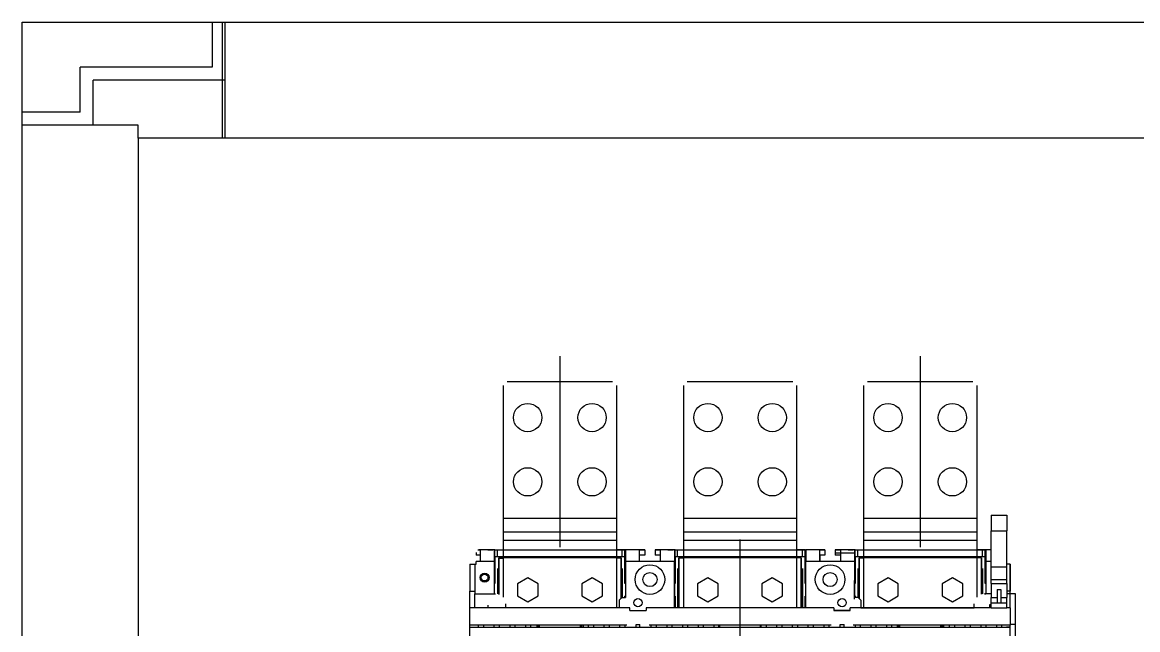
# Model space of a CAD drawing. Header units: metres. Extents: x -364 to 984, y 2601 to 8084.
# Drawn here: x -363.7 to 69.7, y 7848.2 to 8084.3 of the extents above; entities that cross this region are included whole.
import ezdxf

# ---------------------------------------------------------------- set-up
doc = ezdxf.new("R2010")
doc.units = ezdxf.units.M

# ---------------------------------------------------------------- blocks, each defined once
blk = doc.blocks.new('ABB-TR_T7_3')
for p, q in [((55.000038, 418.706909), (55.000038, 344.393402)), ((195.000038, 418.706909), (195.000038, 344.393402)), ((34.500038, 408.853454), (75.500038, 408.853454)), ((104.500038, 408.853454), (145.500038, 408.853454)), ((174.500038, 408.853454), (215.500038, 408.853454)), ((33.000038, 407.353454), (33.000038, 355.746857)), ((77.000038, 407.353454), (77.000038, 355.746857)), ((103.000038, 407.353454), (103.000038, 355.746857)), ((147.000038, 407.353454), (147.000038, 355.746857)), ((173.000038, 407.353454), (173.000038, 355.746857)), ((217.000038, 407.353454), (217.000038, 355.746857)), ((33.000038, 355.746857), (33.000038, 350.443558)), ((33.000038, 355.746857), (77.000038, 355.746857)), ((77.000038, 355.746857), (77.000038, 350.443558)), ((103.000038, 355.746857), (103.000038, 350.443558)), ((103.000038, 355.746857), (147.000038, 355.746857)), ((147.000038, 355.746857), (147.000038, 350.443558)), ((173.000038, 355.746857), (173.000038, 350.443558)), ((173.000038, 355.746857), (217.000038, 355.746857)), ((217.000038, 355.746857), (217.000038, 350.443558)), ((222.600007, 356.853454), (222.600007, 350.853454)), ((222.600007, 356.853454), (227.600007, 356.853454)), ((222.600037, 356.853454), (222.600037, 350.853454)), ((222.600037, 356.853454), (227.600037, 356.853454)), ((227.600007, 356.853454), (228.600007, 356.853454)), ((227.600037, 356.853454), (228.600037, 356.853454)), ((228.600007, 356.853454), (228.600007, 350.853454)), ((228.600037, 356.853454), (228.600037, 350.853454)), ((33.000038, 350.443558), (77.000038, 350.443558)), ((33.000038, 350.443558), (33.000038, 347.140243)), ((33.000038, 347.140243), (77.000038, 347.140243)), ((33.000038, 347.140243), (33.000038, 324.999206)), ((77.000038, 350.443558), (77.000038, 347.140243)), ((77.000038, 347.140243), (77.000038, 320.8535)), ((103.000038, 350.443558), (147.000038, 350.443558)), ((103.000038, 350.443558), (103.000038, 347.140243)), ((103.000038, 347.140243), (147.000038, 347.140243)), ((103.000038, 347.140243), (103.000038, 320.8535)), ((125, 68.822586), (125, 347.42781)), ((147.000038, 350.443558), (147.000038, 347.140243)), ((147.000038, 347.140243), (147.000038, 320.8535)), ((173.000038, 350.443558), (217.000038, 350.443558)), ((173.000038, 350.443558), (173.000038, 347.140243)), ((173.000038, 347.140243), (217.000038, 347.140243)), ((173.000038, 347.140243), (173.000038, 320.8535)), ((217.000038, 350.443558), (217.000038, 347.140243)), ((217.000038, 347.140243), (217.000038, 324.99929)), ((222.600007, 336.853454), (222.600007, 350.853454)), ((222.600007, 350.853454), (223.539612, 350.853454)), ((222.600037, 336.853454), (222.600037, 350.853454)), ((222.600037, 350.853454), (223.539643, 350.853454)), ((223.539612, 350.853454), (227.660553, 350.853454)), ((223.539643, 350.853454), (227.660599, 350.853454)), ((227.660553, 350.853454), (228.600007, 350.853454)), ((227.660599, 350.853454), (228.600037, 350.853454)), ((228.600007, 336.853454), (228.600007, 350.853454)), ((228.600037, 336.853454), (228.600037, 350.853454)), ((24, 343.272598), (23.10608, 343.272598)), ((24.000038, 343.272598), (23.106117, 343.272598)), ((27, 343.353454), (23.5, 343.353454)), ((29.5, 343.353454), (23.5, 343.353454)), ((27.000038, 343.353454), (23.500038, 343.353454)), ((29.500038, 343.353454), (23.500038, 343.353454)), ((24, 343.272598), (24, 338.853454)), ((24.000038, 343.272598), (24.000038, 338.853454)), ((27, 343.353454), (29, 343.353454)), ((27.000038, 343.353454), (29.000038, 343.353454)), ((29.5, 343.353454), (29, 343.353454)), ((29.500038, 343.353454), (29.000038, 343.353454)), ((29.75, 343.353454), (29.49997, 343.353454)), ((29.750038, 343.353561), (29.499993, 343.353561)), ((29.5, 343.353454), (29.5, 338.853454)), ((29.500038, 343.353454), (29.500038, 338.853454)), ((29.500038, 343.353454), (33.000038, 343.353454)), ((29.75, 343.353454), (30.75, 343.353454)), ((29.75, 340.853454), (29.75, 343.353454)), ((29.750038, 343.35347), (30.000054, 343.35347)), ((30.75, 343.353454), (79.25, 343.353454)), ((30.75, 340.853454), (30.75, 343.353454)), ((80.500038, 343.353454), (77.000038, 343.353454)), ((79.25, 343.353454), (80.25, 343.353454)), ((79.25, 340.853454), (79.25, 343.353454)), ((80.000038, 343.35347), (80.250038, 343.35347)), ((80.25, 343.353454), (80.499939, 343.353454)), ((80.25, 340.853454), (80.25, 343.353454)), ((80.250042, 343.353561), (80.499981, 343.353561)), ((81, 343.353454), (80.5, 343.353454)), ((80.5, 343.353454), (80.5, 338.853454)), ((88, 343.353454), (80.5, 343.353454)), ((81.000038, 343.353454), (80.500038, 343.353454)), ((80.500038, 343.353454), (80.500038, 338.853454)), ((88.000038, 343.353454), (80.500038, 343.353454)), ((83, 343.353454), (81, 343.353454)), ((83.000038, 343.353454), (81.000038, 343.353454)), ((88, 343.353454), (83, 343.353454)), ((88.000038, 343.353454), (83.000038, 343.353454)), ((88, 343.272598), (86, 343.272598)), ((86, 338.853454), (86, 343.272598)), ((88.000038, 343.272598), (86.000038, 343.272598)), ((86.000038, 338.853454), (86.000038, 343.272598)), ((88, 343.353454), (88, 341.353454)), ((88, 343.353454), (88, 343.272598)), ((88, 343.272598), (88, 341.353454)), ((88.000038, 343.353454), (88.000038, 341.353454)), ((88.000038, 343.353454), (88.000038, 343.272598)), ((88.000038, 343.272598), (88.000038, 341.353454)), ((97, 343.353454), (92, 343.353454)), ((99.5, 343.353454), (92, 343.353454)), ((92, 343.353454), (92, 343.272598)), ((94, 343.272598), (92, 343.272598)), ((92, 343.272598), (92, 341.353454)), ((97.000038, 343.353454), (92.000038, 343.353454)), ((99.500038, 343.353454), (92.000038, 343.353454)), ((92.000038, 343.353454), (92.000038, 343.272598)), ((94.000038, 343.272598), (92.000038, 343.272598)), ((92.000038, 343.272598), (92.000038, 341.353454)), ((94, 343.272598), (94, 338.853454)), ((94.000038, 343.272598), (94.000038, 338.853454)), ((97, 343.353454), (99, 343.353454)), ((97.000038, 343.353454), (99.000038, 343.353454)), ((99.5, 343.353454), (99, 343.353454)), ((99.500038, 343.353454), (99.000038, 343.353454)), ((99.75, 343.353454), (99.49997, 343.353454)), ((99.750029, 343.353561), (99.499995, 343.353561)), ((99.5, 343.353454), (99.5, 338.853454)), ((99.500038, 343.353454), (99.500038, 338.853454)), ((99.500038, 343.353454), (103.000038, 343.353454)), ((99.75, 343.353454), (100.75, 343.353454)), ((99.75, 340.853454), (99.75, 343.353454)), ((99.750029, 343.35347), (100.000067, 343.35347)), ((100.75, 343.353454), (149.25, 343.353454)), ((100.75, 340.853454), (100.75, 343.353454)), ((150.333046, 343.353454), (146.833046, 343.353454)), ((149.25, 343.353454), (150.25, 343.353454)), ((149.25, 340.853454), (149.25, 343.353454)), ((150.00005, 343.35347), (150.250029, 343.35347)), ((150.25, 343.353454), (150.499939, 343.353454)), ((150.25, 340.853454), (150.25, 343.353454)), ((150.250029, 343.353576), (150.499981, 343.353576)), ((151, 343.353454), (150.5, 343.353454)), ((150.5, 343.353454), (150.5, 338.853454)), ((158, 343.353454), (150.5, 343.353454)), ((151.000038, 343.353454), (150.500038, 343.353454)), ((150.500038, 343.353454), (150.500038, 338.853454)), ((158.000038, 343.353454), (150.500038, 343.353454)), ((153, 343.353454), (151, 343.353454)), ((153.000038, 343.353454), (151.000038, 343.353454)), ((158, 343.353454), (153, 343.353454)), ((158.000038, 343.353454), (153.000038, 343.353454)), ((158, 343.272598), (156, 343.272598)), ((156, 338.853454), (156, 343.272598)), ((158.000038, 343.272598), (156.000038, 343.272598)), ((156.000038, 338.853454), (156.000038, 343.272598)), ((158, 343.353454), (158, 341.353454)), ((158, 343.353454), (158, 343.272598)), ((158, 343.272598), (158, 341.353454)), ((158.000038, 343.353454), (158.000038, 341.353454)), ((158.000038, 343.353454), (158.000038, 343.272598)), ((158.000038, 343.272598), (158.000038, 341.353454)), ((167, 343.353454), (162, 343.353454)), ((169.5, 343.353454), (162, 343.353454)), ((162, 343.353454), (162, 343.272598)), ((164, 343.272598), (162, 343.272598)), ((162, 343.272598), (162, 341.353454)), ((167.000038, 343.353454), (162.000038, 343.353454)), ((162.000038, 343.353454), (162.000038, 343.272598)), ((164.000038, 343.272598), (162.000038, 343.272598)), ((162.000038, 343.272598), (162.000038, 341.353454)), ((164, 343.272598), (164, 338.853454)), ((164.000038, 343.272598), (164.000038, 338.853454)), ((167, 343.353454), (169, 343.353454)), ((167.000038, 343.353454), (169.000038, 343.353454)), ((169.5, 343.353454), (169, 343.353454)), ((169.500038, 343.353454), (169.000038, 343.353454)), ((169.75, 343.353454), (169.49997, 343.353454)), ((169.750027, 343.353561), (169.499993, 343.353561)), ((169.5, 343.353454), (169.5, 338.853454)), ((169.500038, 343.353454), (169.500038, 338.853454)), ((169.500038, 343.353454), (173.000038, 343.353454)), ((169.75, 343.353454), (170.75, 343.353454)), ((169.75, 340.853454), (169.75, 343.353454)), ((169.750027, 343.35347), (170.000054, 343.35347)), ((170.75, 343.353454), (219.25, 343.353454)), ((170.75, 340.853454), (170.75, 343.353454)), ((220.500038, 343.353454), (217.000038, 343.353454)), ((219.25, 343.353454), (220.25, 343.353454)), ((219.25, 340.853454), (219.25, 343.353454)), ((220.000038, 343.35347), (220.250031, 343.35347)), ((220.25, 343.353454), (220.499939, 343.353454)), ((220.25, 340.853454), (220.25, 343.353454)), ((220.250031, 343.353576), (220.499985, 343.353576)), ((221, 343.353454), (220.5, 343.353454)), ((222.599976, 343.353454), (220.5, 343.353454)), ((220.5, 343.353454), (220.5, 338.853454)), ((221.000038, 343.353454), (220.500038, 343.353454)), ((222.600014, 343.353454), (220.500038, 343.353454)), ((220.500038, 343.353454), (220.500038, 338.853454)), ((222.599945, 343.353454), (221, 343.353454)), ((222.599976, 343.353454), (221.000038, 343.353454)), ((22.5, 342.353454), (22.5, 341.353454)), ((24, 341.353454), (22.5, 341.353454)), ((24, 338.853454), (22.5, 338.853454)), ((22.5, 337.853454), (22.5, 338.853454)), ((24, 338.853454), (22.5, 338.853454)), ((22.500038, 342.353454), (22.500038, 341.353454)), ((24.000038, 341.353454), (22.500038, 341.353454)), ((24.000038, 338.853454), (22.500038, 338.853454)), ((22.500038, 337.853454), (22.500038, 338.853454)), ((24.000038, 338.853454), (22.500038, 338.853454)), ((29.5, 338.853454), (24, 338.853454)), ((29.500038, 338.853454), (24.000038, 338.853454)), ((29.499939, 338.353454), (29.75, 338.353454)), ((29.5, 338.853454), (29.5, 326.353454)), ((29.500038, 338.853454), (29.500038, 326.353454)), ((29.75, 340.853454), (29.75, 330.353454)), ((29.75, 340.853454), (30.75, 340.853454)), ((30.75, 340.853454), (79.25, 340.853454)), ((31.25, 326.153061), (31.25, 340.353454)), ((78.75, 340.353454), (31.25, 340.353454)), ((31.250038, 340.194488), (31.250038, 325.994186)), ((31.250038, 340.194488), (33.000031, 340.194488)), ((32.25, 340.853454), (32.25, 340.353439)), ((41.25, 340.853454), (41.25, 340.353439)), ((43.75, 340.853454), (43.75, 340.353454)), ((47.75, 340.853454), (47.75, 340.353454)), ((50.25, 340.353454), (50.25, 340.853454)), ((59.75, 340.353454), (59.75, 340.853454)), ((62.25, 340.853454), (62.25, 340.353454)), ((66.25, 340.853454), (66.25, 340.353454)), ((68.75, 340.853454), (68.75, 340.353454)), ((78.750038, 340.194488), (77.000031, 340.194488)), ((77.75, 340.853454), (77.75, 340.353454)), ((78.75, 324.503448), (78.75, 340.353454)), ((78.750038, 340.353454), (78.750038, 324.503555)), ((79.25, 340.853454), (80.25, 340.853454)), ((80.25, 330.353454), (80.25, 340.853454)), ((80.25, 338.353454), (80.499939, 338.353454)), ((80.5, 338.853454), (80.5, 324.853454)), ((86, 338.853454), (80.5, 338.853454)), ((80.500038, 338.853454), (80.500038, 324.853454)), ((86.000038, 338.853454), (80.500038, 338.853454)), ((86, 338.853454), (86, 341.353454)), ((88, 341.353454), (86, 341.353454)), ((94, 338.853454), (86, 338.853454)), ((94, 338.853454), (86, 338.853454)), ((86.000038, 338.853454), (86.000038, 341.353454)), ((88.000038, 341.353454), (86.000038, 341.353454)), ((94.000038, 338.853454), (86.000038, 338.853454)), ((94.000038, 338.853454), (86.000038, 338.853454)), ((94, 341.353454), (92, 341.353454)), ((94.000038, 341.353454), (92.000038, 341.353454)), ((99.5, 338.853454), (94, 338.853454)), ((99.500038, 338.853454), (94.000038, 338.853454)), ((99.499939, 338.353454), (99.75, 338.353454)), ((99.5, 320.853454), (99.5, 338.853454)), ((99.500038, 320.853454), (99.500038, 338.853454)), ((99.75, 340.853454), (99.75, 330.353454)), ((99.75, 340.853454), (100.75, 340.853454)), ((100.75, 340.853454), (149.25, 340.853454)), ((101.25, 320.853378), (101.25, 340.353454)), ((148.75, 340.353454), (101.25, 340.353454)), ((101.250038, 340.353454), (101.250038, 320.853508)), ((101.250038, 340.353454), (103.000029, 340.353454)), ((102.25, 340.853454), (102.25, 340.353439)), ((111.25, 340.853454), (111.25, 340.353439)), ((113.75, 340.853454), (113.75, 340.353454)), ((117.75, 340.853454), (117.75, 340.353454)), ((120.25, 340.353454), (120.25, 340.853454)), ((129.75, 340.353454), (129.75, 340.853454)), ((132.25, 340.853454), (132.25, 340.353454)), ((136.25, 340.853454), (136.25, 340.353454)), ((138.75, 340.853454), (138.75, 340.353454)), ((148.750038, 340.353454), (147.000029, 340.353454)), ((147.75, 340.853454), (147.75, 340.353454)), ((148.75, 320.853378), (148.75, 340.353454)), ((148.750038, 340.353454), (148.750038, 320.853508)), ((149.25, 340.853454), (150.25, 340.853454)), ((150.25, 330.353454), (150.25, 340.853454)), ((150.25, 338.353454), (150.499939, 338.353454)), ((150.5, 320.853454), (150.5, 338.853454)), ((156, 338.853454), (150.5, 338.853454)), ((150.500038, 320.853454), (150.500038, 338.853454)), ((156.000038, 338.853454), (150.500038, 338.853454)), ((156, 341.353454), (156, 338.853454)), ((158, 341.353454), (156, 341.353454)), ((164, 338.853454), (156, 338.853454)), ((164, 338.853454), (156, 338.853454)), ((156.000038, 341.353454), (156.000038, 338.853454)), ((158.000038, 341.353454), (156.000038, 341.353454)), ((164.000038, 338.853454), (156.000038, 338.853454)), ((164.000038, 338.853454), (156.000038, 338.853454)), ((164, 341.353454), (162, 341.353454)), ((169.500038, 342.090423), (162.000038, 342.090423)), ((164.000038, 341.353454), (162.000038, 341.353454)), ((169.5, 338.853454), (164, 338.853454)), ((169.500038, 338.853454), (164.000038, 338.853454)), ((169.499939, 338.353454), (169.75, 338.353454)), ((169.5, 338.853454), (169.5, 324.853454)), ((169.500038, 338.853454), (169.500038, 324.853454)), ((169.75, 340.853454), (169.75, 330.353454)), ((169.75, 340.853454), (170.75, 340.853454)), ((170.75, 340.853454), (219.25, 340.853454)), ((171.25, 324.503349), (171.25, 340.353454)), ((218.75, 340.353454), (171.25, 340.353454)), ((171.250038, 340.353454), (171.250038, 324.503456)), ((171.250038, 340.353454), (173.000031, 340.353454)), ((172.25, 340.853454), (172.25, 340.353439)), ((181.25, 340.853454), (181.25, 340.353439)), ((183.75, 340.853454), (183.75, 340.353439)), ((187.75, 340.853454), (187.75, 340.353439)), ((190.25, 340.353439), (190.25, 340.853454)), ((199.75, 340.353439), (199.75, 340.853454)), ((202.25, 340.853454), (202.25, 340.353439)), ((206.25, 340.853454), (206.25, 340.353439)), ((208.75, 340.853454), (208.75, 340.353439)), ((218.750038, 340.353454), (217.000031, 340.353454)), ((217.75, 340.853454), (217.75, 340.353439)), ((218.75, 326.153091), (218.75, 340.353454)), ((218.750038, 340.353454), (218.750038, 326.15319)), ((219.25, 340.853454), (220.25, 340.853454)), ((220.25, 330.353454), (220.25, 340.853454)), ((220.25, 338.353454), (220.499939, 338.353454)), ((222.599976, 338.853454), (220.5, 338.853454)), ((220.5, 338.853454), (220.5, 326.353454)), ((222.600022, 338.853454), (220.500038, 338.853454)), ((220.500038, 338.853454), (220.500038, 326.353454)), ((20, 337.853454), (22.5, 337.853454)), ((20, 337.853454), (20, 327.353454)), ((20, 337.853454), (22, 337.853454)), ((20.000038, 337.853454), (22.500038, 337.853454)), ((20.000038, 337.853454), (20.000038, 327.353454)), ((20.000038, 337.853454), (22.000038, 337.853454)), ((22, 337.853454), (22, 326.353454)), ((22, 337.853454), (22.5, 337.853454)), ((22.000038, 337.853454), (22.000038, 326.353454)), ((22.000038, 337.853454), (22.500038, 337.853454)), ((29.499939, 337.353454), (29.75, 337.353454)), ((29.75, 336.853454), (29.5, 336.853454)), ((29.75, 335.853454), (29.5, 335.853454)), ((30.75, 336.103454), (30.75, 326.28244)), ((79.25, 336.103454), (79.25, 324.853393)), ((80.25, 337.353454), (80.499939, 337.353454)), ((80.5, 336.853454), (80.25, 336.853454)), ((80.5, 335.853454), (80.25, 335.853454)), ((99.499939, 337.353454), (99.75, 337.353454)), ((99.75, 336.853454), (99.5, 336.853454)), ((99.75, 335.853454), (99.5, 335.853454)), ((100.75, 336.103454), (100.75, 320.85337)), ((149.25, 336.103454), (149.25, 320.85337)), ((150.25, 337.353454), (150.499939, 337.353454)), ((150.5, 336.853454), (150.25, 336.853454)), ((150.5, 335.853454), (150.25, 335.853454)), ((169.499939, 337.353454), (169.75, 337.353454)), ((169.75, 336.853454), (169.5, 336.853454)), ((169.75, 335.853454), (169.5, 335.853454)), ((170.75, 336.103454), (170.75, 324.853393)), ((219.25, 336.103454), (219.25, 326.282463)), ((220.25, 337.353454), (220.499939, 337.353454)), ((220.5, 336.853454), (220.25, 336.853454)), ((220.5, 335.853454), (220.25, 335.853454)), ((222.600007, 331.853454), (222.600007, 336.853454)), ((222.600007, 336.853454), (227.600007, 336.853454)), ((222.600037, 331.853454), (222.600037, 336.853454)), ((222.600037, 336.853454), (227.600037, 336.853454)), ((227.600007, 336.853454), (228.600007, 336.853454)), ((227.600037, 336.853454), (228.600037, 336.853454)), ((230, 337.853454), (228.599945, 337.853454)), ((230, 337.853454), (228.599976, 337.853454)), ((230.000038, 337.853454), (228.599976, 337.853454)), ((228.600007, 331.853454), (228.600007, 336.853454)), ((230.000038, 337.853454), (228.600022, 337.853454)), ((228.600037, 331.853454), (228.600037, 336.853454)), ((230, 326.353401), (230, 337.853454)), ((230, 337.853454), (230, 327.353454)), ((230.000038, 320.853401), (230.000038, 337.853454)), ((230.000038, 337.853454), (230.000038, 327.353454)), ((29.5, 330.353454), (29.5, 326.353393)), ((29.5, 330.353454), (29.75, 330.353454)), ((29.500038, 330.353515), (29.500038, 326.353393)), ((42.5, 332.472259), (38.5, 330.162857)), ((38.5, 330.162857), (38.5, 325.544052)), ((38.500038, 330.162773), (38.500016, 325.543976)), ((42.500054, 332.47216), (38.500038, 330.162773)), ((46.5, 330.162857), (42.5, 332.472259)), ((46.500038, 330.162735), (42.500054, 332.47216)), ((46.5, 325.544052), (46.5, 330.162857)), ((46.500016, 325.543937), (46.500038, 330.162735)), ((67.5, 332.472259), (63.5, 330.162857)), ((63.5, 330.162857), (63.5, 325.544052)), ((63.500042, 330.162781), (63.500019, 325.543976)), ((67.500054, 332.47216), (63.500042, 330.162781)), ((71.5, 330.162857), (67.5, 332.472259)), ((71.500042, 330.162735), (67.500054, 332.47216)), ((71.5, 325.544052), (71.5, 330.162857)), ((71.500019, 325.543937), (71.500042, 330.162735)), ((80.5, 330.353454), (80.25, 330.353454)), ((99.5, 330.353454), (99.5, 325.353454)), ((99.5, 330.353454), (99.75, 330.353454)), ((99.500031, 324.253509), (99.500029, 331.453514)), ((99.500029, 330.353515), (99.500031, 325.353515)), ((112.5, 332.472259), (108.5, 330.162857)), ((108.5, 330.162857), (108.5, 325.544052)), ((108.50004, 330.16272), (108.500017, 325.543922)), ((112.500053, 332.472107), (108.50004, 330.16272)), ((116.5, 330.162857), (112.5, 332.472259)), ((116.500041, 330.162681), (112.500053, 332.472107)), ((116.5, 325.544052), (116.5, 330.162857)), ((116.500018, 325.543884), (116.500041, 330.162681)), ((137.5, 332.472259), (133.5, 330.162857)), ((133.5, 330.162857), (133.5, 325.544052)), ((133.500041, 330.16272), (133.500018, 325.543922)), ((137.500053, 332.472107), (133.500041, 330.16272)), ((141.5, 330.162857), (137.5, 332.472259)), ((141.50004, 330.162681), (137.500053, 332.472107)), ((141.5, 325.544052), (141.5, 330.162857)), ((141.500017, 325.543884), (141.50004, 330.162681)), ((150.5, 330.353454), (150.25, 330.353454)), ((169.5, 330.353454), (169.5, 325.353454)), ((169.5, 330.353454), (169.75, 330.353454)), ((169.500031, 324.253509), (169.500031, 331.453514)), ((169.500031, 330.353515), (169.500031, 325.353515)), ((182.5, 332.472259), (178.5, 330.162857)), ((178.5, 330.162857), (178.5, 325.544052)), ((178.500042, 330.16272), (178.500019, 325.543922)), ((182.500054, 332.472107), (178.500042, 330.16272)), ((186.5, 330.162857), (182.5, 332.472259)), ((186.500042, 330.162681), (182.500054, 332.472107)), ((186.5, 325.544052), (186.5, 330.162857)), ((186.500019, 325.543884), (186.500042, 330.162681)), ((207.5, 332.472259), (203.5, 330.162857)), ((203.5, 330.162857), (203.5, 325.544052)), ((203.500038, 330.16272), (203.500016, 325.543922)), ((207.500054, 332.472107), (203.500038, 330.16272)), ((211.5, 330.162857), (207.5, 332.472259)), ((211.500038, 330.162681), (207.500054, 332.472107)), ((211.5, 325.544052), (211.5, 330.162857)), ((211.500016, 325.543884), (211.500038, 330.162681)), ((220.5, 330.353454), (220.25, 330.353454)), ((222.600007, 330.353454), (222.600007, 331.853454)), ((222.600007, 331.853454), (227.600007, 331.853454)), ((222.600007, 330.353454), (222.600007, 324.853454)), ((222.600007, 330.353454), (227.600007, 330.353454)), ((222.600037, 330.353454), (222.600037, 331.853454)), ((222.600037, 331.853454), (227.600037, 331.853454)), ((222.600037, 330.353454), (222.600037, 324.853454)), ((222.600037, 330.353454), (227.600037, 330.353454)), ((227.600007, 331.853454), (228.600007, 331.853454)), ((227.600007, 330.353454), (228.600007, 330.353454)), ((227.600037, 331.853454), (228.600037, 331.853454)), ((227.600037, 330.353454), (228.600037, 330.353454)), ((228.600007, 330.353454), (228.600007, 331.853454)), ((228.600007, 330.353454), (228.600007, 324.853454)), ((228.600037, 330.353454), (228.600037, 331.853454)), ((228.600037, 330.353454), (228.600037, 324.853454)), ((20, 320.853454), (20, 327.353454)), ((20, 327.353454), (22, 327.353454)), ((20.000038, 320.853454), (20.000038, 327.353454)), ((20.000038, 327.353454), (22.000038, 327.353454)), ((22, 320.853447), (22, 326.353454)), ((22, 326.353454), (29.5, 326.353454)), ((22.000038, 320.853447), (22.000038, 326.353454)), ((22.000038, 326.353454), (29.500038, 326.353454)), ((29.5, 326.353454), (30, 326.353454)), ((29.500038, 326.353454), (30.000038, 326.353454)), ((38.5, 325.544052), (42.5, 323.234649)), ((38.500016, 325.543976), (42.500008, 323.23455)), ((42.5, 323.234649), (46.5, 325.544052)), ((42.500008, 323.23455), (46.500016, 325.543937)), ((63.5, 325.544052), (67.5, 323.234649)), ((63.500019, 325.543976), (67.500008, 323.234558)), ((67.5, 323.234649), (71.5, 325.544052)), ((67.500008, 323.234558), (71.500019, 325.543937)), ((80.5, 325.353454), (80.25, 325.353454)), ((80.25, 324.853393), (80.25, 325.353454)), ((99.5, 325.353454), (99.75, 325.353454)), ((99.75, 325.353454), (99.75, 320.853393)), ((108.5, 325.544052), (112.5, 323.234649)), ((108.500017, 325.543922), (112.500007, 323.234497)), ((112.5, 323.234649), (116.5, 325.544052)), ((112.500007, 323.234497), (116.500018, 325.543884)), ((133.5, 325.544052), (137.5, 323.234649)), ((133.500018, 325.543922), (137.500007, 323.234497)), ((137.5, 323.234649), (141.5, 325.544052)), ((137.500007, 323.234497), (141.500017, 325.543884)), ((150.5, 325.353454), (150.25, 325.353454)), ((150.25, 320.85337), (150.25, 325.353454)), ((169.5, 325.353454), (169.75, 325.353454)), ((169.500031, 325.353515), (169.750031, 325.353515)), ((169.75, 325.353454), (169.75, 324.853393)), ((169.750031, 324.853386), (169.750031, 325.353561)), ((169.750031, 325.353515), (170.000027, 325.353515)), ((178.5, 325.544052), (182.5, 323.234649)), ((178.500019, 325.543922), (182.500008, 323.234497)), ((182.5, 323.234649), (186.5, 325.544052)), ((182.500008, 323.234497), (186.500019, 325.543884)), ((203.5, 325.544052), (207.5, 323.234649)), ((203.500016, 325.543922), (207.500008, 323.234497)), ((207.5, 323.234649), (211.5, 325.544052)), ((207.500008, 323.234497), (211.500016, 325.543884)), ((220.5, 326.353454), (220, 326.353454)), ((220, 326.353454), (220.5, 326.353454)), ((220, 326.353454), (220.5, 326.353454)), ((220.500038, 326.353454), (220.000038, 326.353454)), ((222.599976, 326.353454), (220.5, 326.353454)), ((222.600022, 326.353454), (220.500038, 326.353454)), ((224.850007, 328.026535), (226.350007, 328.026535)), ((224.850007, 328.026535), (224.850007, 322.853454)), ((224.850037, 328.026535), (226.350037, 328.026535)), ((224.850037, 328.026535), (224.850037, 322.853454)), ((226.350007, 328.026535), (226.350007, 322.853454)), ((226.350037, 328.026535), (226.350037, 322.853454)), ((230, 327.353454), (228.599976, 327.353454)), ((232, 326.353454), (228.600007, 326.353454)), ((232, 326.353454), (228.600007, 326.353454)), ((230.000038, 327.353454), (228.600022, 327.353454)), ((230, 326.353454), (230, 327.353454)), ((230.000038, 320.853454), (230.000038, 327.353454)), ((232, 314.353454), (232, 326.353454)), ((232, 314.353454), (232, 326.353454)), ((82.200013, 320.853454), (20, 320.853454)), ((20, 314.103454), (20, 320.853454)), ((82.200039, 320.853454), (20.000038, 320.853454)), ((20.000038, 314.103454), (20.000038, 320.853454)), ((27, 321.938476), (27, 320.853378)), ((27.000038, 321.938476), (27.000038, 320.853378)), ((29, 321.014129), (29, 320.85337)), ((29.000038, 321.014129), (29.000038, 320.85337)), ((34, 320.853454), (34, 322.353454)), ((78.100007, 320.853454), (34, 320.853454)), ((34.000038, 320.853454), (34.000038, 322.353454)), ((78.100041, 320.853454), (34.000038, 320.853454)), ((78.100007, 323.853454), (79.100007, 324.853454)), ((78.100007, 323.853454), (78.100007, 320.853454)), ((78.100041, 323.853454), (79.100041, 324.853454)), ((78.100041, 323.853454), (78.100041, 320.853454)), ((79.100007, 324.853454), (80.5, 324.853454)), ((79.100041, 324.853454), (80.500038, 324.853454)), ((80.600007, 320.853454), (80.600007, 321.103454)), ((80.600041, 320.853454), (80.600041, 321.103454)), ((82.200013, 319.853454), (82.200013, 320.853454)), ((82.200039, 319.853454), (82.200039, 320.853454)), ((161.5, 320.853454), (88.5, 320.853454)), ((88.5, 320.853454), (88.5, 319.853454)), ((161.500038, 320.853454), (88.500038, 320.853454)), ((88.500038, 320.853454), (88.500038, 319.853454)), ((90.100007, 321.103454), (90.100007, 320.853439)), ((90.100041, 321.103454), (90.100041, 320.853439)), ((159.899994, 321.103454), (159.899994, 320.853439)), ((159.90004, 321.103454), (159.90004, 320.853439)), ((161.5, 320.853454), (161.5, 319.853454)), ((161.500038, 320.853454), (161.500038, 319.853454)), ((222.600007, 320.853454), (167.799988, 320.853454)), ((167.799988, 319.853454), (167.799988, 320.853454)), ((222.600037, 320.853454), (167.800038, 320.853454)), ((167.800038, 319.853454), (167.800038, 320.853454)), ((169.399994, 320.853454), (169.399994, 321.103454)), ((169.40004, 320.853454), (169.40004, 321.103454)), ((170.899994, 324.853454), (169.5, 324.853454)), ((170.90004, 324.853454), (169.500038, 324.853454)), ((171.899994, 323.853454), (170.899994, 324.853454)), ((171.90004, 323.853454), (170.90004, 324.853454)), ((171.899994, 323.853454), (171.899994, 320.853454)), ((171.899994, 320.853454), (216, 320.853454)), ((171.90004, 323.853454), (171.90004, 320.853454)), ((171.90004, 320.853454), (216.000038, 320.853454)), ((216, 320.853447), (216, 322.353454)), ((216, 320.853447), (216, 322.353454)), ((216.000038, 320.853454), (216.000038, 322.353454)), ((221.000038, 321.014297), (221.000038, 320.85337)), ((222.049988, 320.853553), (222.049988, 322.153457)), ((222.049988, 322.153457), (222.600007, 322.153457)), ((222.600007, 324.853454), (224.850007, 324.853454)), ((222.600007, 322.853454), (222.600007, 324.853454)), ((222.600007, 322.853454), (227.600007, 322.853454)), ((222.600007, 320.853454), (222.600007, 322.853454)), ((222.600007, 320.853454), (227.600007, 320.853454)), ((222.600037, 324.853454), (224.850037, 324.853454)), ((222.600037, 322.853454), (222.600037, 324.853454)), ((222.600037, 322.853454), (227.600037, 322.853454)), ((222.600037, 320.853454), (222.600037, 322.853454)), ((222.600037, 320.853454), (227.600037, 320.853454)), ((226.350007, 324.853454), (227.600007, 324.853454)), ((226.350037, 324.853454), (227.600037, 324.853454)), ((227.600007, 324.853454), (228.600007, 324.853454)), ((227.600007, 322.853454), (228.600007, 322.853454)), ((227.600007, 320.853454), (228.600007, 320.853454)), ((227.600037, 324.853454), (228.600037, 324.853454)), ((227.600037, 322.853454), (228.600037, 322.853454)), ((227.600037, 320.853454), (228.600037, 320.853454)), ((228.600007, 322.853454), (228.600007, 324.853454)), ((228.600007, 320.853454), (228.600007, 322.853454)), ((230, 320.853454), (228.600007, 320.853454)), ((228.600037, 322.853454), (228.600037, 324.853454)), ((228.600037, 320.853454), (228.600037, 322.853454)), ((230.000038, 320.853454), (228.600037, 320.853454)), ((230, 320.853454), (230, 314.103454)), ((230.000038, 320.853454), (230.000038, 314.103454)), ((82.200013, 319.853454), (88.5, 319.853454)), ((82.200013, 319.853454), (88.5, 319.853454)), ((82.200035, 319.853454), (88.500035, 319.853454)), ((82.200039, 319.853454), (88.500038, 319.853454)), ((167.799988, 319.853454), (161.49997, 319.853454)), ((161.5, 319.853454), (167.799988, 319.853454)), ((167.800022, 319.853454), (161.500023, 319.853454)), ((161.500038, 319.853454), (167.800038, 319.853454)), ((81.041565, 314.103454), (20, 314.103454)), ((20, 313.353454), (20, 314.103454)), ((20, 313.353454), (21.5, 313.353454)), ((20, 313.353454), (47, 313.353454)), ((20, 310.353454), (20, 313.353454)), ((81.041619, 314.103454), (20.000038, 314.103454)), ((20.000038, 313.353454), (20.000038, 314.103454)), ((20.000038, 309.853454), (20.000038, 313.353454)), ((20.000038, 313.353454), (47.000038, 313.353454)), ((20.000038, 313.353454), (21.500038, 313.353454)), ((22, 313.353454), (47, 313.353454)), ((22.000038, 313.353454), (47.000038, 313.353454)), ((23.299988, 314.103454), (23.299988, 313.353454)), ((23.300041, 314.103454), (23.300041, 313.353454)), ((25.299988, 314.103454), (25.299988, 313.353454)), ((25.300041, 314.103454), (25.300041, 313.353454)), ((29.399994, 314.103454), (29.399994, 313.353454)), ((29.40004, 314.103454), (29.40004, 313.353454)), ((31.399994, 314.103454), (31.399994, 313.353454)), ((31.40004, 314.103454), (31.40004, 313.353454)), ((35.5, 314.103454), (35.5, 313.353454)), ((35.500038, 314.103454), (35.500038, 313.353454)), ((37.5, 314.103454), (37.5, 313.353454)), ((37.500038, 314.103454), (37.500038, 313.353454)), ((41.600007, 314.103454), (41.600007, 313.353454)), ((41.600037, 314.103454), (41.600037, 313.353454)), ((43.600007, 314.103454), (43.600007, 313.353454)), ((43.600037, 314.103454), (43.600037, 313.353454)), ((46, 314.103454), (46, 313.353454)), ((46.000038, 314.103454), (46.000038, 313.353454)), ((46.5, 314.103454), (46.5, 313.353454)), ((47, 314.103454), (47, 313.353454)), ((47, 313.353454), (63, 313.353454)), ((47.000038, 313.353454), (47.000038, 314.103454)), ((47.000038, 313.353454), (63.000038, 313.353454)), ((63, 313.353454), (63, 314.103454)), ((63, 313.353454), (117, 313.353454)), ((63, 313.353454), (117, 313.353454)), ((63.000038, 314.103454), (63.000038, 313.353454)), ((63.000038, 313.353454), (117.000038, 313.353454)), ((63.000038, 313.353454), (117.000039, 313.353454)), ((63.5, 313.353454), (63.5, 314.103454)), ((64, 314.103454), (64, 313.353454)), ((64.000038, 314.103454), (64.000038, 313.353454)), ((66, 314.103454), (66, 313.353454)), ((66.000038, 314.103454), (66.000038, 313.353454)), ((68, 314.103454), (68, 313.353454)), ((68.000038, 314.103454), (68.000038, 313.353454)), ((72.100007, 314.103454), (72.100007, 313.353454)), ((72.100041, 314.103454), (72.100041, 313.353454)), ((74.100007, 314.103454), (74.100007, 313.353454)), ((74.100041, 314.103454), (74.100041, 313.353454)), ((78.200013, 314.103454), (78.200013, 313.353454)), ((78.200039, 314.103454), (78.200039, 313.353454)), ((80.200013, 314.103454), (80.200013, 313.353454)), ((80.200039, 314.103454), (80.200039, 313.353454)), ((84.600007, 314.353454), (86.100007, 314.353454)), ((84.600007, 313.476318), (84.600007, 314.353454)), ((84.600007, 313.353813), (84.600007, 313.476318)), ((84.600041, 314.353454), (86.100041, 314.353454)), ((84.600041, 313.476318), (84.600041, 314.353454)), ((84.600041, 313.353813), (84.600041, 313.476318)), ((86.100007, 313.353492), (86.100007, 314.353454)), ((86.100041, 313.353493), (86.100041, 314.353454)), ((160.341584, 314.103454), (89.658417, 314.103454)), ((160.341618, 314.103454), (89.658463, 314.103454)), ((90.399994, 314.103454), (90.399994, 313.353454)), ((90.40004, 314.103454), (90.40004, 313.353454)), ((92.399994, 314.103454), (92.399994, 313.353454)), ((92.40004, 314.103454), (92.40004, 313.353454)), ((96.5, 314.103454), (96.5, 313.353454)), ((96.500038, 314.103454), (96.500038, 313.353454)), ((98.5, 314.103454), (98.5, 313.353454)), ((98.500038, 314.103454), (98.500038, 313.353454)), ((102.600007, 314.103454), (102.600007, 313.353454)), ((102.600039, 314.103454), (102.600039, 313.353454)), ((104.600007, 314.103454), (104.600007, 313.353454)), ((104.600039, 314.103454), (104.600039, 313.353454)), ((108.700013, 314.103454), (108.700013, 313.353454)), ((108.700039, 314.103454), (108.700039, 313.353454)), ((110.700013, 314.103454), (110.700013, 313.353454)), ((110.700039, 314.103454), (110.700039, 313.353454)), ((114.799988, 314.103454), (114.799988, 313.353454)), ((114.80004, 314.103454), (114.80004, 313.353454)), ((116.799988, 313.353454), (116.799988, 314.103454)), ((116.80004, 313.353454), (116.80004, 314.103454)), ((117, 314.103454), (117, 313.353454)), ((117, 313.353454), (133, 313.353454)), ((117.000039, 313.353454), (117.000039, 314.103454)), ((117.000039, 313.353454), (133.000039, 313.353454)), ((133, 313.353454), (133, 314.103454)), ((133, 313.353454), (187, 313.353454)), ((133, 313.353454), (187, 313.353454)), ((133.000037, 313.353454), (187.000038, 313.353454)), ((133.000039, 314.103454), (133.000039, 313.353454)), ((133.000039, 313.353454), (187.000038, 313.353454)), ((133.100007, 314.103454), (133.100007, 313.353454)), ((133.100039, 314.103454), (133.100039, 313.353454)), ((135.100007, 314.103454), (135.100007, 313.353454)), ((135.100039, 314.103454), (135.100039, 313.353454)), ((139.200013, 314.103454), (139.200013, 313.353454)), ((139.200039, 314.103454), (139.200039, 313.353454)), ((141.200013, 314.103454), (141.200013, 313.353454)), ((141.200039, 314.103454), (141.200039, 313.353454)), ((145.299988, 314.103454), (145.299988, 313.353454)), ((145.30004, 314.103454), (145.30004, 313.353454)), ((147.299988, 314.103454), (147.299988, 313.353454)), ((147.30004, 314.103454), (147.30004, 313.353454)), ((151.399994, 314.103454), (151.399994, 313.353454)), ((151.40004, 314.103454), (151.40004, 313.353454)), ((153.399994, 314.103454), (153.399994, 313.353454)), ((153.40004, 314.103454), (153.40004, 313.353454)), ((157.5, 314.103454), (157.5, 313.353454)), ((157.500038, 314.103454), (157.500038, 313.353454)), ((159.5, 314.103454), (159.5, 313.353454)), ((159.500038, 314.103454), (159.500038, 313.353454)), ((163.899994, 314.353454), (165.399994, 314.353454)), ((163.899994, 313.476318), (163.899994, 314.353454)), ((163.899994, 313.353813), (163.899994, 313.476318)), ((163.90004, 314.353454), (165.40004, 314.353454)), ((163.90004, 313.476318), (163.90004, 314.353454)), ((163.90004, 313.353813), (163.90004, 313.476318)), ((165.399994, 313.353492), (165.399994, 314.353454)), ((165.40004, 313.353493), (165.40004, 314.353454)), ((230, 314.103454), (168.958435, 314.103454)), ((230.000038, 314.103454), (168.958462, 314.103454)), ((169.700013, 314.103454), (169.700013, 313.353454)), ((169.700039, 314.103454), (169.700039, 313.353454)), ((171.700013, 314.103454), (171.700013, 313.353454)), ((171.700039, 314.103454), (171.700039, 313.353454)), ((175.799988, 314.103454), (175.799988, 313.353454)), ((175.800038, 314.103454), (175.800038, 313.353454)), ((177.799988, 314.103454), (177.799988, 313.353454)), ((177.800038, 314.103454), (177.800038, 313.353454)), ((181.899994, 314.103454), (181.899994, 313.353454)), ((181.90004, 314.103454), (181.90004, 313.353454)), ((183.899994, 314.103454), (183.899994, 313.353454)), ((183.90004, 314.103454), (183.90004, 313.353454)), ((186, 314.103454), (186, 313.353454)), ((186.000038, 314.103454), (186.000038, 313.353454)), ((186.5, 314.103454), (186.5, 313.353454)), ((187, 314.103454), (187, 313.353454)), ((187, 313.353454), (203, 313.353454)), ((187.000038, 313.353454), (187.000038, 314.103454)), ((187.000038, 313.353454), (203.000038, 313.353454)), ((203, 313.353454), (203, 314.103454)), ((203, 313.353454), (228, 313.353454)), ((203, 313.353454), (230, 313.353454)), ((203.000038, 314.103454), (203.000038, 313.353454)), ((203.000038, 313.353454), (228.000038, 313.353454)), ((203.000038, 313.353454), (230.000038, 313.353454)), ((203.5, 314.103454), (203.5, 313.353454)), ((204, 314.103454), (204, 313.353454)), ((204.000038, 314.103454), (204.000038, 313.353454)), ((206.299988, 314.103454), (206.299988, 313.353454)), ((206.300041, 314.103454), (206.300041, 313.353454)), ((208.299988, 314.103454), (208.299988, 313.353454)), ((208.300041, 314.103454), (208.300041, 313.353454)), ((212.399994, 314.103454), (212.399994, 313.353454)), ((212.40004, 314.103454), (212.40004, 313.353454)), ((214.399994, 314.103454), (214.399994, 313.353454)), ((214.40004, 314.103454), (214.40004, 313.353454)), ((218.5, 314.103454), (218.5, 313.353454)), ((218.500038, 314.103454), (218.500038, 313.353454)), ((220.5, 314.103454), (220.5, 313.353454)), ((220.500038, 314.103454), (220.500038, 313.353454)), ((224.600007, 314.103454), (224.600007, 313.353454)), ((224.600037, 314.103454), (224.600037, 313.353454)), ((226.600007, 314.103454), (226.600007, 313.353454)), ((226.600037, 314.103454), (226.600037, 313.353454)), ((230, 313.353454), (228.5, 313.353454)), ((230.000038, 313.353454), (228.500038, 313.353454)), ((232, 314.353454), (230, 314.353454)), ((232, 314.353454), (230, 314.353454)), ((230, 313.353454), (230, 314.103454)), ((230, 310.353454), (230, 313.353454)), ((230.000038, 313.353454), (230.000038, 314.103454)), ((230.000038, 309.853454), (230.000038, 313.353454)), ((232, 309.853424), (232, 314.353454)), ((232, 298.353424), (232, 314.353454))]:
    blk.add_line(p, q)
for centre, radius in [((42.500038, 394.853454), 5.5), ((67.500038, 394.853454), 5.5), ((112.500039, 394.853454), 5.5), ((137.500039, 394.853454), 5.5), ((182.500038, 394.853454), 5.5), ((207.500038, 394.853454), 5.5), ((42.500038, 369.853454), 5.5), ((67.500038, 369.853454), 5.5), ((112.500039, 369.853454), 5.5), ((137.500039, 369.853454), 5.5), ((182.500038, 369.853454), 5.5), ((207.500038, 369.853454), 5.5), ((25.75, 332.603454), 1.75), ((25.750038, 332.603454), 1.75), ((25.75, 332.603454), 1.3), ((25.750038, 332.603454), 1.3), ((90, 331.853454), 5.75), ((90.000038, 331.853454), 5.75), ((90, 331.853454), 2.75), ((90.000038, 331.853454), 2.75), ((160, 331.853454), 5.75), ((160.000038, 331.853454), 5.75), ((160, 331.853454), 2.75), ((160.000038, 331.853454), 2.75), ((85.350007, 322.853454), 1.6), ((85.350041, 322.853454), 1.6), ((164.649994, 322.853454), 1.6), ((164.65004, 322.853454), 1.6)]:
    blk.add_circle(centre, radius)
blk = doc.blocks.new('ABB-IS2_80_60')
for p, q in [((73.71, 2100), (73.71, 2082.5)), ((77.61, 2100), (77.61, 2055)), ((78.71, 2100), (78.71, 2055)), ((73.71, 2082.5), (22.5, 2082.5)), ((22.5, 2065), (22.5, 2082.5)), ((78.71, 2077.5), (27.5, 2077.5)), ((27.5, 2060), (27.5, 2077.5)), ((22.5, 2065), (0, 2065)), ((45, 2060), (0, 2060)), ((45, 2055), (45, 2060)), ((755, 2055), (45, 2055)), ((45, 2055), (45, 145))]:
    blk.add_line(p, q)
blk.add_lwpolyline([(0, 2100), (800, 2100), (800, 100), (0, 100)], close=True)

msp = doc.modelspace()

# ---------------------------------------------------------------- block references
for name, p in [('ABB-IS2_80_60', (-363.66, 5984.33)), ('ABB-TR_T7_3', (-209.8, 7535.8))]:
    msp.add_blockref(name, p)

doc.saveas('drawing.dxf')
